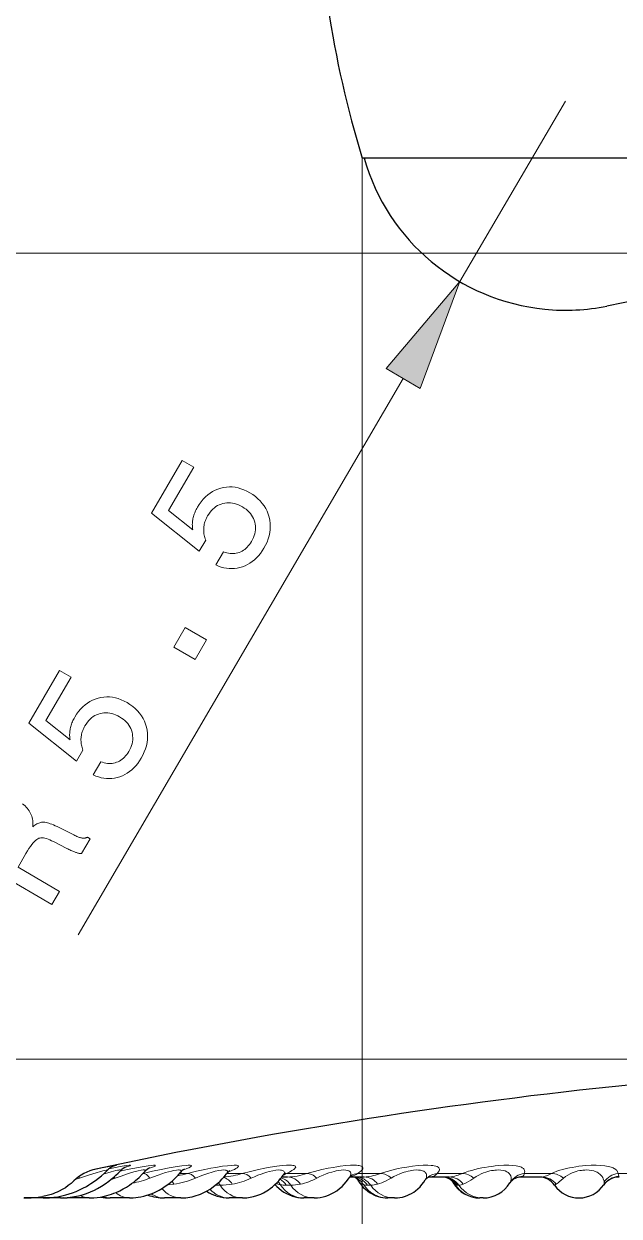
# Model space of a CAD drawing. Extents: x 0 to 297, y 0 to 535.
# Drawn here: x 128.98 to 144.63, y 111.05 to 142.41 of the extents above; entities that cross this region are included whole.
import ezdxf

# ---------------------------------------------------------------- set-up
doc = ezdxf.new("R2010")
doc.units = 0

msp = doc.modelspace()

# ---------------------------------------------------------------- linework, layer by layer
at = {"color": 7, "lineweight": 13, "ltscale": 0.1375}
msp.add_line((143.219, 140.381), (140.444, 135.632), dxfattribs=at)
at = {"color": 7, "lineweight": 13}
for p, q in [((137.877, 138.881), (137.877, 94.539)), ((158.176, 136.381), (110.541, 136.381)), ((158.178, 115.181), (110.541, 115.181))]:
    msp.add_line(p, q, dxfattribs=at)
at = {"color": 7, "lineweight": 30}
for p, q in [((178.477, 138.881), (137.877, 138.881)), ((178.427, 138.881), (137.927, 138.881))]:
    msp.add_line(p, q, dxfattribs=at)
at = {"color": 7, "lineweight": 13, "ltscale": 0.423527}
msp.add_line((138.954, 133.081), (130.408, 118.454), dxfattribs=at)
at = {"color": 7, "lineweight": 13, "ltscale": 0.002941}
msp.add_line((130.442, 112.052), (130.33, 112.017), dxfattribs=at)
at = {"color": 7, "lineweight": 13, "ltscale": 0.00113}
msp.add_line((130.424, 112.093), (130.442, 112.052), dxfattribs=at)
at = {"color": 7, "lineweight": 13, "ltscale": 0.003223}
msp.add_line((131.381, 112.052), (131.259, 112.011), dxfattribs=at)
at = {"color": 7, "lineweight": 13, "ltscale": 0.001096}
msp.add_line((131.357, 112.088), (131.381, 112.052), dxfattribs=at)
at = {"color": 7, "lineweight": 13, "ltscale": 0.005268}
msp.add_line((133.281, 112.173), (133.07, 112.173), dxfattribs=at)
at = {"color": 7, "lineweight": 13, "ltscale": 0.010173}
msp.add_line((134.721, 112.173), (134.314, 112.173), dxfattribs=at)
at = {"color": 7, "lineweight": 30, "ltscale": 0.003659}
msp.add_line((135.911, 112.081), (135.764, 112.081), dxfattribs=at)
at = {"color": 7, "lineweight": 13, "ltscale": 0.013255}
msp.add_line((136.418, 112.173), (135.888, 112.173), dxfattribs=at)
at = {"color": 7, "lineweight": 30, "ltscale": 0.00938}
msp.add_line((137.925, 112.081), (137.55, 112.081), dxfattribs=at)
at = {"color": 7, "lineweight": 13, "ltscale": 0.001011}
msp.add_line((137.555, 112.088), (137.594, 112.097), dxfattribs=at)
at = {"color": 7, "lineweight": 13, "ltscale": 0.000868776}
msp.add_line((137.594, 112.097), (137.559, 112.094), dxfattribs=at)
at = {"color": 7, "lineweight": 13, "ltscale": 0.014974}
msp.add_line((138.353, 112.173), (137.754, 112.173), dxfattribs=at)
at = {"color": 7, "lineweight": 30, "ltscale": 0.001003}
msp.add_line((139.559, 112.036), (139.535, 112.004), dxfattribs=at)
at = {"color": 7, "lineweight": 30, "ltscale": 0.012354}
msp.add_line((140.162, 112.081), (139.668, 112.081), dxfattribs=at)
at = {"color": 7, "lineweight": 13, "ltscale": 0.016529}
msp.add_line((140.506, 112.173), (139.845, 112.173), dxfattribs=at)
at = {"color": 7, "lineweight": 30, "ltscale": 0.013352}
msp.add_line((142.596, 112.081), (142.062, 112.081), dxfattribs=at)
at = {"color": 7, "lineweight": 13, "ltscale": 0.017903}
msp.add_line((142.852, 112.173), (142.136, 112.173), dxfattribs=at)
at = {"color": 7, "lineweight": 13, "ltscale": 0.01908}
msp.add_line((145.366, 112.173), (144.603, 112.173), dxfattribs=at)
at = {"color": 7, "lineweight": 13, "ltscale": 0.004317}
msp.add_line((132.751, 111.876), (132.923, 111.894), dxfattribs=at)
at = {"color": 7, "lineweight": 13, "ltscale": 0.003185}
msp.add_line((134.014, 111.867), (134.141, 111.867), dxfattribs=at)
at = {"color": 7, "lineweight": 13, "ltscale": 0.002969}
msp.add_line((135.88, 111.867), (135.998, 111.867), dxfattribs=at)
at = {"color": 7, "lineweight": 13, "ltscale": 0.001997}
msp.add_line((138.018, 111.867), (138.098, 111.867), dxfattribs=at)
at = {"color": 7, "lineweight": 13, "ltscale": 0.001004}
msp.add_line((140.378, 111.867), (140.418, 111.867), dxfattribs=at)
at = {"color": 7, "lineweight": 13, "ltscale": 0.000764196}
msp.add_line((141.76, 111.924), (141.775, 111.951), dxfattribs=at)
at = {"color": 7, "lineweight": 13, "ltscale": 0.001301}
msp.add_line((142.933, 111.867), (142.977, 111.894), dxfattribs=at)
at = {"color": 7, "lineweight": 30, "ltscale": 0.012537}
msp.add_line((129.488, 111.531), (128.987, 111.531), dxfattribs=at)
at = {"color": 7, "lineweight": 30, "ltscale": 0.01124}
msp.add_line((129.938, 111.531), (129.488, 111.531), dxfattribs=at)
at = {"color": 7, "lineweight": 30, "ltscale": 0.0022}
msp.add_line((130.029, 111.534), (130.117, 111.531), dxfattribs=at)
at = {"color": 7, "lineweight": 30, "ltscale": 0.014487}
msp.add_line((130.697, 111.531), (130.117, 111.531), dxfattribs=at)
at = {"color": 7, "lineweight": 30, "ltscale": 0.012725}
msp.add_line((131.757, 111.531), (131.248, 111.531), dxfattribs=at)
at = {"color": 7, "lineweight": 30, "ltscale": 0.010825}
msp.add_line((133.106, 111.531), (132.673, 111.531), dxfattribs=at)
at = {"color": 7, "lineweight": 30, "ltscale": 0.008806}
msp.add_line((134.731, 111.531), (134.378, 111.531), dxfattribs=at)
at = {"color": 7, "lineweight": 30, "ltscale": 0.00669}
msp.add_line((136.612, 111.531), (136.344, 111.531), dxfattribs=at)
at = {"color": 7, "lineweight": 30, "ltscale": 0.004501}
msp.add_line((138.729, 111.531), (138.549, 111.531), dxfattribs=at)
at = {"color": 7, "lineweight": 30, "ltscale": 0.002263}
msp.add_line((141.059, 111.531), (140.969, 111.531), dxfattribs=at)
at = {"color": 7, "lineweight": 13}
for points in [[(139.404, 132.818), (140.444, 135.632), (138.504, 133.344)], [(134.027, 128.182), (134.229, 128.528), (134.273, 128.512), (134.316, 128.499), (134.359, 128.49), (134.401, 128.483), (134.443, 128.48), (134.484, 128.48), (134.525, 128.483), (134.565, 128.489), (134.605, 128.499), (134.644, 128.511), (134.682, 128.527), (134.718, 128.546), (134.754, 128.567), (134.788, 128.591), (134.82, 128.618), (134.851, 128.648), (134.881, 128.68), (134.91, 128.716), (134.937, 128.754), (134.962, 128.795), (134.99, 128.847), (135.014, 128.899), (135.034, 128.951), (135.049, 129.002), (135.06, 129.053), (135.066, 129.104), (135.068, 129.155), (135.066, 129.206), (135.059, 129.256), (135.048, 129.307), (135.033, 129.356), (135.014, 129.403), (134.992, 129.448), (134.965, 129.491), (134.934, 129.533), (134.9, 129.572), (134.862, 129.609), (134.82, 129.644), (134.774, 129.677), (134.724, 129.709), (134.671, 129.737), (134.619, 129.761), (134.567, 129.781), (134.515, 129.797), (134.464, 129.808), (134.413, 129.815), (134.362, 129.817), (134.312, 129.815), (134.262, 129.808), (134.212, 129.798), (134.163, 129.783), (134.117, 129.764), (134.072, 129.741), (134.029, 129.714), (133.988, 129.683), (133.948, 129.648), (133.911, 129.609), (133.875, 129.566), (133.842, 129.519), (133.81, 129.469), (133.793, 129.438), (133.778, 129.408), (133.764, 129.377), (133.751, 129.346), (133.74, 129.315), (133.731, 129.284), (133.723, 129.253), (133.717, 129.221), (133.712, 129.19), (133.709, 129.158), (133.707, 129.126), (133.707, 129.094), (133.708, 129.062), (133.711, 129.03), (133.715, 128.997), (133.721, 128.965), (133.729, 128.933), (133.738, 128.901), (133.748, 128.868), (133.76, 128.836), (133.587, 128.539), (132.333, 129.545), (133.142, 130.928), (133.447, 130.75), (132.785, 129.616), (133.421, 129.105), (133.417, 129.133), (133.413, 129.161), (133.41, 129.19), (133.409, 129.219), (133.408, 129.248), (133.409, 129.277), (133.412, 129.307), (133.415, 129.337), (133.419, 129.367), (133.425, 129.397), (133.432, 129.427), (133.44, 129.457), (133.449, 129.488), (133.459, 129.518), (133.47, 129.548), (133.482, 129.578), (133.496, 129.608), (133.511, 129.638), (133.526, 129.668), (133.543, 129.698), (133.591, 129.774), (133.642, 129.845), (133.696, 129.91), (133.753, 129.97), (133.813, 130.023), (133.875, 130.07), (133.941, 130.112), (134.009, 130.147), (134.081, 130.177), (134.155, 130.201), (134.231, 130.219), (134.306, 130.23), (134.382, 130.234), (134.459, 130.232), (134.535, 130.224), (134.611, 130.208), (134.688, 130.186), (134.764, 130.158), (134.841, 130.123), (134.917, 130.081), (134.996, 130.032), (135.068, 129.979), (135.135, 129.923), (135.195, 129.864), (135.249, 129.801), (135.297, 129.735), (135.339, 129.666), (135.375, 129.593), (135.404, 129.517), (135.428, 129.438), (135.445, 129.357), (135.455, 129.275), (135.458, 129.194), (135.455, 129.112), (135.444, 129.03), (135.427, 128.948), (135.403, 128.866), (135.372, 128.784), (135.334, 128.702), (135.289, 128.619), (135.245, 128.548), (135.198, 128.483), (135.149, 128.422), (135.096, 128.366), (135.042, 128.315), (134.984, 128.268), (134.924, 128.227), (134.861, 128.191), (134.796, 128.159), (134.728, 128.133), (134.658, 128.112), (134.588, 128.096), (134.519, 128.087), (134.449, 128.083), (134.379, 128.085), (134.309, 128.093), (134.239, 128.106), (134.168, 128.126), (134.098, 128.151)], [(133.479, 125.692), (132.923, 126.016), (133.224, 126.532), (133.78, 126.207)], [(130.801, 122.659), (131.003, 123.005), (131.047, 122.989), (131.09, 122.976), (131.133, 122.967), (131.175, 122.96), (131.216, 122.957), (131.258, 122.957), (131.298, 122.96), (131.338, 122.967), (131.378, 122.976), (131.417, 122.989), (131.455, 123.004), (131.492, 123.023), (131.527, 123.044), (131.561, 123.068), (131.594, 123.095), (131.625, 123.125), (131.655, 123.158), (131.683, 123.193), (131.71, 123.231), (131.735, 123.273), (131.764, 123.325), (131.788, 123.376), (131.807, 123.428), (131.822, 123.479), (131.833, 123.531), (131.84, 123.582), (131.842, 123.632), (131.839, 123.683), (131.833, 123.733), (131.822, 123.784), (131.807, 123.833), (131.788, 123.88), (131.765, 123.925), (131.738, 123.969), (131.708, 124.01), (131.673, 124.049), (131.635, 124.086), (131.593, 124.121), (131.547, 124.154), (131.497, 124.186), (131.445, 124.214), (131.392, 124.239), (131.34, 124.258), (131.289, 124.274), (131.237, 124.285), (131.186, 124.292), (131.136, 124.294), (131.085, 124.292), (131.035, 124.286), (130.985, 124.275), (130.937, 124.26), (130.89, 124.241), (130.845, 124.218), (130.802, 124.191), (130.761, 124.16), (130.722, 124.125), (130.684, 124.086), (130.649, 124.043), (130.615, 123.997), (130.583, 123.946), (130.566, 123.915), (130.551, 123.885), (130.537, 123.854), (130.525, 123.823), (130.514, 123.792), (130.504, 123.761), (130.497, 123.73), (130.49, 123.698), (130.485, 123.667), (130.482, 123.635), (130.48, 123.603), (130.48, 123.571), (130.481, 123.539), (130.484, 123.507), (130.489, 123.475), (130.495, 123.442), (130.502, 123.41), (130.511, 123.378), (130.521, 123.345), (130.533, 123.313), (130.36, 123.016), (129.107, 124.022), (129.915, 125.406), (130.221, 125.227), (129.558, 124.093), (130.195, 123.582), (130.19, 123.61), (130.186, 123.639), (130.183, 123.667), (130.182, 123.696), (130.182, 123.725), (130.183, 123.755), (130.185, 123.784), (130.188, 123.814), (130.193, 123.844), (130.198, 123.874), (130.205, 123.904), (130.213, 123.935), (130.222, 123.965), (130.232, 123.995), (130.243, 124.025), (130.256, 124.055), (130.269, 124.085), (130.284, 124.115), (130.3, 124.145), (130.317, 124.175), (130.365, 124.252), (130.416, 124.322), (130.469, 124.388), (130.526, 124.447), (130.586, 124.5), (130.649, 124.547), (130.714, 124.589), (130.783, 124.625), (130.854, 124.654), (130.928, 124.678), (131.004, 124.696), (131.08, 124.707), (131.156, 124.711), (131.232, 124.709), (131.308, 124.701), (131.384, 124.685), (131.461, 124.664), (131.537, 124.635), (131.614, 124.6), (131.691, 124.559), (131.769, 124.509), (131.842, 124.457), (131.908, 124.401), (131.968, 124.341), (132.022, 124.279), (132.07, 124.212), (132.112, 124.143), (132.148, 124.07), (132.178, 123.994), (132.201, 123.915), (132.218, 123.834), (132.228, 123.752), (132.232, 123.671), (132.228, 123.589), (132.218, 123.508), (132.2, 123.426), (132.176, 123.344), (132.145, 123.261), (132.107, 123.179), (132.062, 123.096), (132.018, 123.026), (131.971, 122.96), (131.922, 122.899), (131.87, 122.843), (131.815, 122.792), (131.758, 122.746), (131.697, 122.704), (131.635, 122.668), (131.569, 122.636), (131.501, 122.61), (131.431, 122.589), (131.362, 122.573), (131.292, 122.564), (131.222, 122.56), (131.152, 122.562), (131.082, 122.57), (131.012, 122.583), (130.942, 122.603), (130.871, 122.628)]]:
    msp.add_lwpolyline(points, close=True, dxfattribs=at)
for points in [[(128.945, 121.898), (128.979, 121.87), (129.012, 121.841), (129.041, 121.811), (129.069, 121.779), (129.094, 121.747), (129.117, 121.714), (129.137, 121.68), (129.156, 121.645), (129.172, 121.609), (129.185, 121.573), (129.196, 121.535), (129.205, 121.497), (129.211, 121.458), (129.216, 121.418), (129.217, 121.377), (129.217, 121.335), (129.214, 121.293), (129.239, 121.315), (129.265, 121.335), (129.29, 121.352), (129.316, 121.368), (129.342, 121.381), (129.368, 121.393), (129.394, 121.401), (129.42, 121.408), (129.446, 121.413), (129.472, 121.415), (129.5, 121.415), (129.53, 121.412), (129.562, 121.407), (129.596, 121.399), (129.633, 121.389), (129.673, 121.375), (129.714, 121.36), (129.759, 121.341), (129.805, 121.321), (129.854, 121.297), (130.29, 121.079), (130.318, 121.065), (130.344, 121.053), (130.37, 121.042), (130.394, 121.032), (130.416, 121.023), (130.438, 121.015), (130.458, 121.009), (130.477, 121.003), (130.494, 120.999), (130.511, 120.996), (130.526, 120.994), (130.542, 120.994), (130.557, 120.994), (130.571, 120.995), (130.586, 120.996), (130.6, 120.999), (130.614, 121.003), (130.627, 121.008), (130.641, 121.013), (130.654, 121.02), (130.725, 120.979), (130.496, 120.587), (130.485, 120.587), (130.472, 120.588), (130.459, 120.59), (130.445, 120.592), (130.43, 120.595), (130.415, 120.598), (130.399, 120.602), (130.382, 120.607), (130.364, 120.613), (130.346, 120.619), (130.327, 120.626), (130.307, 120.633), (130.285, 120.642), (130.263, 120.651), (130.239, 120.662), (130.215, 120.673), (130.189, 120.685), (130.162, 120.697), (130.134, 120.711), (130.106, 120.725), (129.76, 120.903), (129.709, 120.927), (129.661, 120.949), (129.615, 120.967), (129.572, 120.981), (129.532, 120.991), (129.494, 120.999), (129.459, 121.002), (129.427, 121.002), (129.397, 120.998), (129.37, 120.991), (129.343, 120.979), (129.315, 120.961), (129.285, 120.936), (129.254, 120.905), (129.221, 120.868), (129.186, 120.825), (129.15, 120.775), (129.112, 120.719), (129.073, 120.657), (129.032, 120.588), (128.824, 120.233), (129.917, 119.595), (129.715, 119.249), (127.128, 120.761)], [(130.762, 112.26), (131.04, 112.319), (131.283, 112.368), (131.391, 112.388), (131.415, 112.391), (131.42, 112.392), (131.42, 112.391), (131.421, 112.391), (131.421, 112.391), (131.42, 112.391), (131.42, 112.391), (131.419, 112.39), (131.409, 112.387), (131.364, 112.374)], [(131.215, 112.296), (131.391, 112.331), (131.514, 112.354), (131.671, 112.381), (131.751, 112.391), (131.774, 112.391), (131.777, 112.39), (131.778, 112.389), (131.778, 112.389), (131.778, 112.388), (131.777, 112.387), (131.774, 112.384), (131.761, 112.378), (131.737, 112.369), (131.659, 112.344)], [(131.51, 112.236), (131.696, 112.276), (131.845, 112.306), (132.091, 112.352), (132.243, 112.376), (132.343, 112.388), (132.386, 112.391), (132.414, 112.391), (132.428, 112.389), (132.432, 112.387), (132.434, 112.386), (132.435, 112.383), (132.434, 112.381), (132.43, 112.377), (132.42, 112.37), (132.386, 112.353), (132.331, 112.332), (132.254, 112.305)], [(132.114, 112.173), (132.362, 112.232), (132.593, 112.281), (132.803, 112.323), (132.955, 112.349), (133.131, 112.376), (133.248, 112.388), (133.297, 112.391), (133.335, 112.391), (133.355, 112.39), (133.37, 112.387), (133.381, 112.382), (133.384, 112.379), (133.385, 112.375), (133.384, 112.372), (133.38, 112.366), (133.371, 112.358), (133.358, 112.349), (133.319, 112.327), (133.261, 112.302), (133.184, 112.271)], [(133.281, 112.173), (133.514, 112.231), (133.736, 112.28), (133.898, 112.312), (134.028, 112.336), (134.2, 112.363), (134.329, 112.379), (134.429, 112.388), (134.512, 112.392), (134.543, 112.391), (134.569, 112.389), (134.595, 112.384), (134.612, 112.376), (134.616, 112.372), (134.619, 112.366), (134.619, 112.361), (134.617, 112.354), (134.606, 112.34), (134.586, 112.324), (134.556, 112.305), (134.516, 112.283), (134.465, 112.258), (134.365, 112.214)], [(134.721, 112.173), (134.938, 112.23), (135.148, 112.279), (135.317, 112.313), (135.451, 112.337), (135.633, 112.365), (135.773, 112.381), (135.884, 112.389), (135.977, 112.391), (136.018, 112.39), (136.052, 112.386), (136.075, 112.382), (136.094, 112.377), (136.107, 112.372), (136.117, 112.365), (136.125, 112.355), (136.127, 112.344), (136.123, 112.33), (136.116, 112.319), (136.106, 112.307), (136.074, 112.28), (136.028, 112.249), (135.966, 112.213), (135.888, 112.173)], [(136.418, 112.173), (136.513, 112.202), (136.617, 112.23), (136.72, 112.256), (136.815, 112.278), (136.976, 112.312), (137.108, 112.336), (137.209, 112.352), (137.298, 112.364), (137.447, 112.381), (137.568, 112.389), (137.677, 112.391), (137.724, 112.39), (137.766, 112.386), (137.798, 112.382), (137.824, 112.376), (137.846, 112.369), (137.863, 112.362), (137.875, 112.355), (137.884, 112.346), (137.893, 112.331), (137.894, 112.314), (137.888, 112.294), (137.873, 112.272), (137.846, 112.243), (137.807, 112.21), (137.754, 112.173)], [(138.353, 112.173), (138.439, 112.202), (138.534, 112.23), (138.63, 112.256), (138.719, 112.278), (138.824, 112.302), (138.917, 112.32), (138.998, 112.335), (139.102, 112.352), (139.194, 112.364), (139.351, 112.381), (139.482, 112.39), (139.597, 112.391), (139.692, 112.387), (139.733, 112.383), (139.769, 112.377), (139.811, 112.367), (139.845, 112.355), (139.872, 112.341), (139.89, 112.325), (139.902, 112.308), (139.907, 112.288), (139.905, 112.266), (139.896, 112.242), (139.876, 112.21), (139.845, 112.173)], [(140.506, 112.173), (140.582, 112.202), (140.668, 112.231), (140.756, 112.257), (140.838, 112.279), (140.936, 112.302), (141.024, 112.32), (141.103, 112.335), (141.196, 112.35), (141.28, 112.362), (141.375, 112.373), (141.463, 112.381), (141.602, 112.39), (141.728, 112.391), (141.836, 112.386), (141.927, 112.376), (141.967, 112.368), (142.003, 112.359), (142.035, 112.349), (142.064, 112.338), (142.084, 112.327), (142.102, 112.315), (142.114, 112.305), (142.125, 112.293), (142.137, 112.275), (142.145, 112.255), (142.149, 112.234), (142.146, 112.205), (142.136, 112.173)], [(142.852, 112.173), (142.917, 112.203), (142.994, 112.232), (143.074, 112.258), (143.149, 112.28), (143.24, 112.303), (143.323, 112.321), (143.398, 112.335), (143.49, 112.351), (143.575, 112.363), (143.668, 112.374), (143.755, 112.382), (143.899, 112.39), (144.031, 112.391), (144.149, 112.387), (144.252, 112.377), (144.302, 112.369), (144.348, 112.36), (144.386, 112.35), (144.421, 112.34), (144.471, 112.32), (144.514, 112.297), (144.534, 112.284), (144.551, 112.269), (144.565, 112.255), (144.576, 112.24), (144.589, 112.22), (144.598, 112.197), (144.603, 112.173)], [(130.442, 112.052), (130.7, 112.137), (130.88, 112.194), (130.992, 112.228), (131.092, 112.255), (131.145, 112.265), (131.166, 112.266), (131.171, 112.265), (131.173, 112.264), (131.173, 112.261), (131.173, 112.26), (131.171, 112.257), (131.169, 112.255)], [(131.061, 112.152), (131.184, 112.191), (131.276, 112.219), (131.394, 112.25), (131.44, 112.259), (131.473, 112.265), (131.495, 112.266), (131.51, 112.266), (131.519, 112.263), (131.522, 112.262), (131.524, 112.258), (131.524, 112.254), (131.521, 112.249), (131.516, 112.242)], [(131.381, 112.052), (131.535, 112.106), (131.681, 112.156), (131.786, 112.189), (131.869, 112.214), (131.984, 112.244), (132.066, 112.26), (132.119, 112.266), (132.138, 112.266), (132.153, 112.265), (132.166, 112.26), (132.17, 112.257), (132.173, 112.248), (132.172, 112.243), (132.167, 112.234), (132.16, 112.225)], [(132.294, 112.052), (132.512, 112.132), (132.61, 112.165), (132.706, 112.196), (132.783, 112.218), (132.858, 112.237), (132.915, 112.25), (132.992, 112.263), (133.045, 112.266), (133.065, 112.266), (133.081, 112.263), (133.097, 112.258), (133.108, 112.25), (133.112, 112.241), (133.112, 112.233), (133.11, 112.225), (133.104, 112.214), (133.094, 112.201)], [(133.491, 112.052), (133.662, 112.12), (133.817, 112.174), (133.926, 112.209), (134.01, 112.231), (134.106, 112.252), (134.176, 112.263), (134.23, 112.266), (134.272, 112.264), (134.302, 112.258), (134.313, 112.253), (134.322, 112.247), (134.33, 112.238), (134.334, 112.227), (134.334, 112.215), (134.332, 112.204), (134.327, 112.193), (134.311, 112.169)], [(134.958, 112.052), (135.044, 112.09), (135.135, 112.127), (135.218, 112.159), (135.29, 112.184), (135.365, 112.207), (135.427, 112.225), (135.525, 112.247), (135.602, 112.26), (135.674, 112.266), (135.728, 112.265), (135.751, 112.262), (135.77, 112.257), (135.794, 112.248), (135.812, 112.235), (135.823, 112.219), (135.828, 112.2), (135.825, 112.178), (135.815, 112.154), (135.798, 112.127)], [(136.68, 112.052), (136.761, 112.092), (136.848, 112.131), (136.928, 112.163), (136.997, 112.188), (137.075, 112.213), (137.14, 112.23), (137.194, 112.243), (137.241, 112.252), (137.324, 112.263), (137.393, 112.266), (137.449, 112.263), (137.493, 112.254), (137.512, 112.248), (137.528, 112.241), (137.549, 112.226), (137.564, 112.209), (137.574, 112.19), (137.578, 112.167), (137.576, 112.142), (137.571, 112.126), (137.564, 112.109), (137.544, 112.073)], [(138.353, 112.173), (138.228, 112.133), (138.171, 112.117), (138.116, 112.104), (138.047, 112.091), (137.984, 112.084), (137.925, 112.081)], [(138.637, 112.052), (138.57, 112.014), (138.506, 111.98), (138.446, 111.951), (138.388, 111.927), (138.334, 111.908), (138.282, 111.894)], [(138.637, 112.052), (138.709, 112.092), (138.787, 112.131), (138.861, 112.163), (138.925, 112.188), (138.979, 112.207), (139.027, 112.221), (139.085, 112.236), (139.136, 112.247), (139.182, 112.255), (139.224, 112.261), (139.297, 112.266), (139.359, 112.265), (139.412, 112.259), (139.457, 112.248), (139.496, 112.231), (139.513, 112.221), (139.527, 112.21), (139.544, 112.194), (139.556, 112.175), (139.565, 112.155), (139.57, 112.129), (139.57, 112.1), (139.565, 112.07), (139.553, 112.037), (139.535, 112.004)], [(140.506, 112.173), (140.4, 112.133), (140.352, 112.117), (140.308, 112.104), (140.254, 112.091), (140.205, 112.084), (140.162, 112.081)], [(140.808, 112.052), (140.736, 112.002), (140.67, 111.96), (140.611, 111.927), (140.57, 111.908), (140.533, 111.894)], [(140.808, 112.052), (140.87, 112.093), (140.939, 112.132), (141.006, 112.165), (141.065, 112.189), (141.125, 112.21), (141.178, 112.226), (141.231, 112.24), (141.279, 112.25), (141.324, 112.257), (141.365, 112.262), (141.41, 112.265), (141.451, 112.266), (141.519, 112.263), (141.579, 112.254), (141.632, 112.24), (141.675, 112.222), (141.712, 112.199), (141.742, 112.173), (141.765, 112.143), (141.781, 112.109), (141.791, 112.073), (141.794, 112.034), (141.792, 112.013), (141.788, 111.992), (141.783, 111.972), (141.775, 111.951)], [(142.852, 112.173), (142.782, 112.14), (142.722, 112.114), (142.687, 112.101), (142.657, 112.091), (142.623, 112.083), (142.596, 112.081)], [(143.17, 112.052), (143.098, 111.987), (143.067, 111.96), (143.026, 111.927), (143, 111.908), (142.977, 111.894)], [(143.17, 112.052), (143.22, 112.094), (143.281, 112.134), (143.34, 112.166), (143.394, 112.191), (143.45, 112.212), (143.5, 112.228), (143.55, 112.241), (143.596, 112.25), (143.64, 112.257), (143.681, 112.262), (143.727, 112.265), (143.77, 112.266), (143.842, 112.263), (143.908, 112.254), (143.968, 112.24), (144.027, 112.218), (144.053, 112.205), (144.079, 112.191), (144.102, 112.176), (144.123, 112.159), (144.152, 112.131), (144.177, 112.101), (144.199, 112.069), (144.215, 112.035), (144.229, 111.993), (144.234, 111.972), (144.236, 111.951)]]:
    msp.add_lwpolyline(points, dxfattribs=at)
at = {"color": 7, "lineweight": 30}
for points in [[(130.288, 111.977), (130.22, 111.913), (130.147, 111.854), (130.07, 111.799), (129.988, 111.75), (129.904, 111.706), (129.853, 111.683), (129.802, 111.662), (129.75, 111.642), (129.696, 111.624), (129.588, 111.594), (129.478, 111.572)], [(129.488, 111.531), (129.548, 111.532), (129.655, 111.537), (129.762, 111.548), (129.869, 111.564), (129.974, 111.585), (130.08, 111.611), (130.171, 111.638), (130.261, 111.668), (130.35, 111.703), (130.438, 111.741), (130.531, 111.786), (130.623, 111.836), (130.684, 111.872), (130.743, 111.909), (130.859, 111.989), (130.94, 112.05), (131.019, 112.115), (131.095, 112.184), (131.169, 112.255)], [(129.938, 111.531), (129.985, 111.532), (130.093, 111.537), (130.2, 111.548), (130.307, 111.565), (130.412, 111.588), (130.52, 111.617), (130.626, 111.652), (130.73, 111.692), (130.832, 111.738), (130.913, 111.779), (131.016, 111.838), (131.116, 111.902), (131.213, 111.972), (131.277, 112.022), (131.34, 112.074), (131.4, 112.128), (131.459, 112.184), (131.516, 112.242)], [(130.697, 111.531), (130.734, 111.531), (130.819, 111.535), (130.902, 111.543), (130.986, 111.555), (131.069, 111.57), (131.162, 111.593), (131.224, 111.611), (131.286, 111.631), (131.348, 111.653), (131.408, 111.678), (131.501, 111.72), (131.592, 111.768), (131.677, 111.818), (131.759, 111.871), (131.813, 111.91), (131.866, 111.949), (131.917, 111.991), (132.01, 112.072), (132.092, 112.152), (132.16, 112.225)], [(131.757, 111.531), (131.854, 111.534), (131.921, 111.54), (131.988, 111.548), (132.055, 111.56), (132.136, 111.578), (132.216, 111.6), (132.271, 111.618), (132.325, 111.638), (132.397, 111.667), (132.467, 111.7), (132.536, 111.736), (132.628, 111.791), (132.698, 111.837), (132.765, 111.886), (132.831, 111.938), (132.894, 111.993), (132.973, 112.069), (133.035, 112.134), (133.094, 112.201)], [(133.106, 111.531), (133.185, 111.533), (133.239, 111.538), (133.293, 111.544), (133.347, 111.553), (133.403, 111.564), (133.458, 111.578), (133.513, 111.594), (133.567, 111.612), (133.623, 111.634), (133.678, 111.657), (133.732, 111.683), (133.784, 111.711), (133.874, 111.765), (133.959, 111.824), (134.011, 111.864), (134.075, 111.919), (134.137, 111.976), (134.196, 112.036), (134.267, 112.116), (134.311, 112.169)], [(134.731, 111.531), (134.75, 111.531), (134.839, 111.536), (134.926, 111.548), (135.015, 111.567), (135.102, 111.592), (135.155, 111.611), (135.207, 111.633), (135.278, 111.667), (135.325, 111.692), (135.37, 111.72), (135.414, 111.748), (135.456, 111.779), (135.516, 111.825), (135.573, 111.875), (135.64, 111.939), (135.682, 111.984), (135.722, 112.031), (135.761, 112.078), (135.798, 112.127)], [(136.612, 111.531), (136.628, 111.531), (136.701, 111.535), (136.774, 111.544), (136.848, 111.559), (136.919, 111.579), (136.992, 111.606), (137.062, 111.638), (137.127, 111.672), (137.204, 111.721), (137.277, 111.776), (137.345, 111.836), (137.401, 111.893), (137.453, 111.952), (137.517, 112.034), (137.544, 112.073)], [(137.749, 112.016), (137.776, 111.973), (137.814, 111.918), (137.857, 111.864), (137.905, 111.81), (137.959, 111.759), (138.02, 111.709), (138.066, 111.677), (138.121, 111.644), (138.178, 111.614), (138.236, 111.589), (138.296, 111.569), (138.356, 111.553), (138.417, 111.541), (138.478, 111.534), (138.549, 111.531)], [(138.729, 111.531), (138.806, 111.534), (138.869, 111.542), (138.931, 111.555), (138.992, 111.571), (139.054, 111.593), (139.113, 111.618), (139.172, 111.649), (139.229, 111.684), (139.278, 111.72), (139.34, 111.771), (139.396, 111.825), (139.446, 111.882), (139.493, 111.943), (139.535, 112.004)], [(135.582, 111.884), (135.628, 111.836), (135.681, 111.787), (135.754, 111.729), (135.818, 111.685), (135.889, 111.644), (135.964, 111.609), (136.039, 111.581), (136.11, 111.56), (136.183, 111.545), (136.256, 111.535), (136.332, 111.531), (136.344, 111.531)]]:
    msp.add_lwpolyline(points, dxfattribs=at)
for centre, radius, start, end in [((163.944, 146.881), 27.267, 180, 197.0615), ((143.219, 140.381), 5.5, 195.8267, 264.3276), ((158.176, 66.556), 69.825, 89.99888, 101.45333), ((143.219, 140.381), 5.5, 264.3271, 281.4524), ((158.175, -15.201), 130.382, 89.99912, 102.08772), ((131.125, 111.114), 1.203, 102.1206, 134.0893), ((131.518, 111.908), 0.492, 108.2058, 135.1361), ((131.853, 111.926), 0.462, 112.808, 136.8384), ((132.486, 111.935), 0.436, 116.9044, 138.4728), ((133.404, 111.943), 0.403, 120.6258, 140.3563), ((134.603, 111.943), 0.369, 124.61, 142.3438), ((136.064, 111.937), 0.327, 128.7921, 144.4741), ((137.774, 111.922), 0.275, 133.3162, 146.6612), ((137.622, 111.88), 0.201, 74.7098, 91.2591), ((137.625, 111.932), 0.15, 33.9687, 70.4933), ((139.675, 111.922), 0.162, 107.7665, 135.4818), ((139.664, 111.905), 0.176, 88.8549, 102.862), ((139.979, 111.702), 0.379, 61.8025, 89.0926), ((139.995, 111.755), 0.325, 32.3927, 59.7928), ((142.048, 111.738), 0.343, 116.7583, 147.0696), ((142.056, 111.699), 0.382, 89.1514, 115.1631), ((142.523, 111.581), 0.5, 34.9204, 90), ((144.632, 111.581), 0.5, 90, 145.0796), ((134.384, 112.658), 1.127, 237.478, 269.7164), ((140.973, 112.352), 0.822, 211.023, 269.6943), ((141.055, 112.358), 0.828, 270.3323, 328.4136), ((143.577, 112.317), 0.786, 214.9204, 326.0398), ((128.982, 114.569), 3.038, 269.9201, 279.39), ((131.248, 112.958), 1.427, 260.0927, 269.9819), ((132.675, 112.794), 1.263, 249.9357, 269.9174)]:
    msp.add_arc(centre, radius, start, end, dxfattribs=at)
at = {"color": 7, "lineweight": 13}
for centre, radius, start, end in [((131.307, 114.606), 2.738, 280.8759, 291.1361), ((132.527, 111.659), 0.461, 30.685, 42.328), ((132.612, 114.1), 2.228, 278.0259, 293.2341), ((132.482, 115.198), 3.129, 279.8998, 284.8014), ((134.111, 111.683), 0.404, 31.4368, 73.3012), ((134.057, 114.401), 2.324, 274.4953, 286.5967), ((134.142, 113.755), 1.888, 279.5656, 295.6017), ((135.32, 111.647), 0.465, 30.3825, 42.8629), ((135.551, 112.794), 0.706, 290.9163, 298.4601), ((135.936, 111.758), 0.419, 96.6566, 105.1934), ((135.852, 113.813), 1.734, 271.9529, 289.0539), ((135.901, 111.667), 0.415, 33.0677, 88.6028), ((135.927, 113.424), 1.564, 281.8611, 298.7463), ((137.804, 111.727), 0.449, 96.3254, 119.8751), ((137.494, 112.514), 0.429, 283.5283, 307.4101), ((137.512, 111.638), 0.465, 31.6013, 69.5679), ((137.995, 112.143), 0.276, 207.4178, 251.8034), ((137.919, 111.638), 0.444, 35.2061, 89.1833), ((138.348, 111.774), 0.4, 43.8592, 89.2338), ((139.894, 111.704), 0.472, 96.0494, 135.2859), ((139.762, 111.633), 0.464, 92.2483, 107.1556), ((139.66, 112.307), 0.227, 272.0534, 291.8062), ((139.671, 112.298), 0.214, 289.9688, 324.3509), ((139.913, 111.62), 0.482, 32.8442, 59.4204), ((140.158, 111.614), 0.468, 36.8021, 89.5723), ((140.505, 111.738), 0.436, 45.9796, 89.8778), ((142.186, 111.686), 0.49, 95.8798, 147.178), ((142.114, 111.612), 0.486, 92.1862, 116.9587), ((142.048, 112.151), 0.0718, 280.8618, 310.9167), ((142.026, 112.182), 0.11, 309.4434, 355.6386), ((142.594, 111.596), 0.485, 37.905, 89.8202), ((142.855, 111.707), 0.466, 47.5701, 90.3523), ((144.642, 111.6), 0.497, 92.1244, 145.9963), ((144.655, 111.672), 0.504, 95.9741, 146.3336), ((144.424, 112.083), 0.2, 4.0567, 26.8722), ((144.634, 112.092), 0.0113, 155.1007, 261.4771), ((134.108, 114.086), 2.219, 270.8756, 279.0321), ((135.8, 112.281), 0.407, 243.4828, 258.8768), ((135.883, 112.773), 0.906, 259.6911, 269.7608), ((135.962, 113.356), 1.489, 271.3854, 281.0863), ((138.023, 112.323), 0.456, 255.4261, 269.3741), ((138.059, 112.756), 0.89, 272.5389, 284.5068), ((140.371, 111.986), 0.117, 209.3031, 242.8828), ((140.385, 112.026), 0.159, 244.9473, 267.4541), ((140.369, 112.322), 0.458, 276.1905, 290.9761), ((144.093, 111.925), 0.145, 341.1099, 10.5805)]:
    msp.add_arc(centre, radius, start, end, dxfattribs=at)
for centre, major_axis, ratio, start_param, end_param in [((132.214, 111.685), (0.119, -0.486), 0.448996, 2.311635, 3.057379), ((133.376, 111.685), (0.126, -0.484), 0.537265, 2.282208, 3.027952), ((134.811, 111.685), (0.135, -0.481), 0.619649, 2.248706, 2.99445), ((135.49, 111.581), (0, 0.5), 0.951057, 5.321865, 5.788815), ((135.608, 111.581), (0, 0.5), 0.951057, 5.321865, 5.98902), ((136.501, 111.685), (0.148, -0.478), 0.695243, 2.209392, 2.955135), ((137.617, 111.581), (0, 0.5), 0.978148, 5.321865, 6.283185), ((137.697, 111.581), (0, 0.5), 0.978148, 5.321865, 6.283185), ((139.97, 111.581), (0, 0.5), 0.994522, 5.321865, 6.283185), ((140.01, 111.581), (0, 0.5), 0.994522, 5.321865, 6.283185), ((131.757, 112.317), (0, 0.786), 0.809017, 2.534116, 3.141601), ((133.106, 112.317), (0, 0.786), 0.866025, 2.324624, 3.141601), ((134.378, 112.317), (0, 0.786), 0.913545, 2.354831, 3.14162), ((133.767, 111.581), (0, 0.5), 0.913545, 5.321865, 5.492312), ((134.731, 112.317), (0, 0.786), 0.913545, 2.180273, 3.141601), ((136.344, 112.317), (0, 0.786), 0.951057, 2.157894, 3.14162), ((136.612, 112.317), (0, 0.786), 0.951057, 2.180273, 3.141601), ((138.549, 112.317), (0, 0.786), 0.978148, 2.157894, 3.14162), ((138.729, 112.317), (0, 0.786), 0.978148, 2.180273, 3.141601), ((140.969, 112.317), (0, 0.786), 0.994522, 2.157894, 3.14162), ((141.059, 112.317), (0, 0.786), 0.994522, 2.180273, 3.141601), ((129.488, 112.317), (0, 0.786), 0.587785, 2.889039, 3.141601), ((129.938, 112.317), (0, 0.786), 0.669131, 2.896766, 3.141601), ((130.117, 112.317), (0, 0.786), 0.743145, 2.96296, 3.14162), ((130.697, 112.317), (0, 0.786), 0.743145, 2.719866, 3.141601), ((131.248, 112.317), (0, 0.786), 0.809017, 2.833759, 3.14162), ((132.673, 112.317), (0, 0.786), 0.866025, 2.611141, 3.14162)]:
    msp.add_ellipse(centre, major_axis=major_axis, ratio=ratio, start_param=start_param, end_param=end_param, dxfattribs=at)
msp.add_solid([(139.404, 132.818), (140.444, 135.632), (139.404, 132.818), (138.504, 133.344)], dxfattribs=at)

doc.saveas('drawing.dxf')
